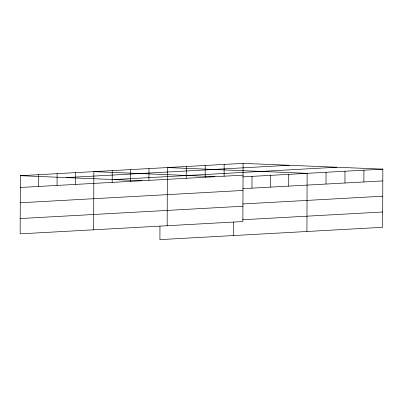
<?xml version="1.0" encoding="UTF-8"?>
<svg xmlns="http://www.w3.org/2000/svg" width="403" height="403" viewBox="0 0 403 403"><rect width="100%" height="100%" fill="white"/><g stroke="black" fill="none" stroke-linecap="round" stroke-linejoin="round"><path stroke-width="0.6" d="M243.085 163.376L20.352 175.693L20.15 233.856L242.883 221.544L243.085 163.376L382.85 169.144L382.649 227.307L159.915 239.624L159.961 226.148M38.688 186.453L38.728 174.68M57.065 185.435L57.105 173.663M75.437 184.418L75.482 172.645M93.652 229.796L93.854 171.633L214.92 176.625M112.19 182.388L112.23 170.615M130.567 181.37L130.607 169.598M148.939 180.353L148.984 168.58M167.154 225.73L167.356 167.567L307.121 173.33L306.92 231.493M186.246 178.292L186.292 166.52M205.182 177.244L205.223 165.472M224.113 176.197L224.154 164.424M233.418 235.559L233.463 222.083M251.951 188.151L251.996 176.378M270.327 187.133L270.368 175.36M288.704 186.115L288.744 174.348M326.012 184.055L326.052 172.282M344.943 183.007L344.983 171.235M363.879 181.96L363.919 170.187M66.475 177.597L289.208 165.28M113.994 179.557L336.727 167.24M20.311 187.466L243.044 175.149M242.808 176.887L382.85 169.144M242.767 188.659L382.81 180.912M20.261 202.774L242.994 190.458M242.712 203.968L382.754 196.221M20.205 218.547L242.938 206.235M242.656 219.741L382.699 211.998M20.352 175.693L142.042 180.715"/></g></svg>
